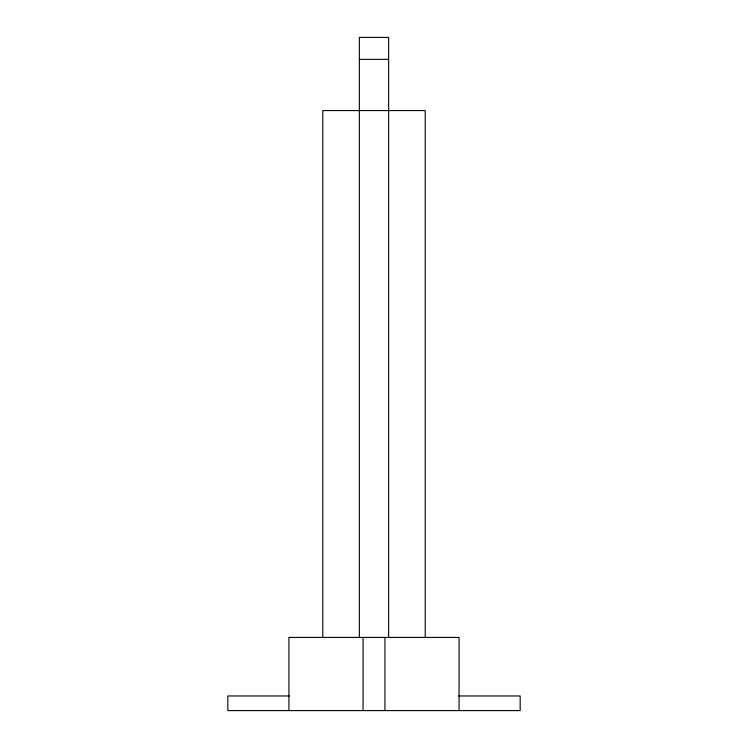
<?xml version="1.0" encoding="UTF-8"?>
<svg xmlns="http://www.w3.org/2000/svg" width="748" height="748" viewBox="0 0 748 748"><rect width="100%" height="100%" fill="white"/><g stroke="black" fill="none" stroke-linecap="round" stroke-linejoin="round"><path stroke-width="1.12" d="M359.367 59.354L388.633 59.354M289.401 695.967L227.831 695.967L227.831 710.6L520.169 710.6L520.169 695.967L458.599 695.967M459.066 710.6L459.066 637.427L288.934 637.427L288.934 710.6M425.219 637.539L425.219 110.573L322.781 110.573L322.781 637.539M388.633 637.539L388.633 37.4L359.367 37.4L359.367 637.539M384.94 637.427L384.94 710.6M363.061 637.427L363.061 710.6"/></g></svg>
